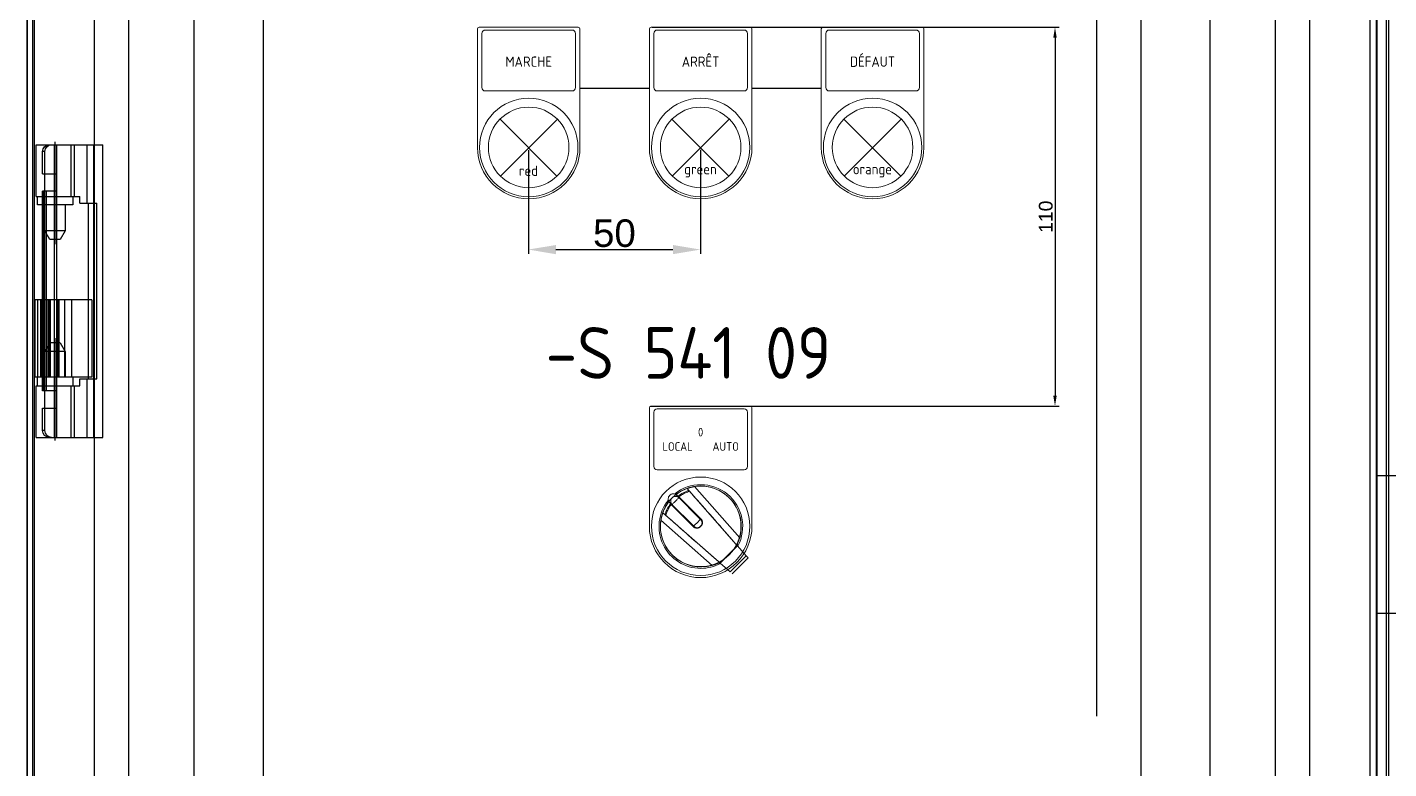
# Model space of a CAD drawing. Header units: millimetres. Extents: x 0 to 69574, y -5 to 41746.
# Drawn here: x 33979.6 to 34375.1, y 11944.3 to 12159.6 of the extents above; entities that cross this region are included whole.
import ezdxf
from ezdxf.enums import TextEntityAlignment as Align

# ---------------------------------------------------------------- set-up
doc = ezdxf.new("R2010")
doc.units = ezdxf.units.MM
doc.set_wipeout_variables(frame=1)
doc.layers.add('! NO PLOT !', color=7, linetype='Continuous', true_color=0xff75dd, plot=False)
doc.layers.add('000-PI-Oprema', color=30, linetype='Continuous', lineweight=5)
for name, color, linetype in [('000-PI-ORMAR', 2, 'Continuous'), ('000-PI_TEXT', 7, 'Continuous'), ('002-PI-Kabelska kanalica', 150, 'Continuous')]:
    doc.layers.add(name, color=color, linetype=linetype)
doc.styles.add('PI0', font='isocpeur.ttf', dxfattribs={"width": 0.9})
doc.styles.get("Standard").update_dxf_attribs({"font": 'arial.ttf'})
doc.dimstyles.new('ISO-25', dxfattribs={"dimtxt": 4, "dimasz": 3, "dimexe": 1.25, "dimexo": 0.625, "dimtad": 1, "dimtxsty": 'Standard', "dimcen": 3, "dimadec": 0, "dimazin": 0, "dimtfac": 1, "dimtmove": 0, "dimatfit": 3, "dimfxl": 1, "dimarcsym": 0})
doc.dimstyles.new('ISO-25-lb', dxfattribs={"dimtxt": 8, "dimasz": 8, "dimexe": 1.25, "dimexo": 0.625, "dimtad": 1, "dimtxsty": 'Standard', "dimcen": 5, "dimadec": 0, "dimazin": 0, "dimtfac": 1, "dimtmove": 0, "dimatfit": 3, "dimfxl": 1, "dimarcsym": 0})

# ---------------------------------------------------------------- blocks, each defined once
blk = doc.blocks.new('*D1212')
at = {"layer": '! NO PLOT !', "color": 0, "lineweight": -2, "ltscale": 0.25, "transparency": 16777216}
for p, q in [((34161.08, 12159.57), (34279.37, 12159.57)), ((34278.12, 12156.57), (34278.12, 12052.57)), ((34160.63, 12049.57), (34279.37, 12049.57))]:
    blk.add_line(p, q, dxfattribs=at)
at = {"layer": '! NO PLOT !', "color": 0, "ltscale": 0.25, "transparency": 16777216}
for points in [[(34277.62, 12156.57), (34278.62, 12156.57), (34278.12, 12159.57)], [(34277.62, 12052.57), (34278.62, 12052.57), (34278.12, 12049.57)]]:
    blk.add_solid(points, dxfattribs=at)
at = {"layer": 'Defpoints', "color": 0, "ltscale": 0.25, "transparency": 16777216}
for p in [(34160.46, 12159.57), (34160.01, 12049.57), (34278.12, 12049.57)]:
    blk.add_point(p, dxfattribs=at)
at = {"layer": '! NO PLOT !', "color": 0, "ltscale": 0.25, "transparency": 16777216, "insert": (34275.45, 12104.57), "char_height": 4, "attachment_point": 5, "rotation": 90}
blk.add_mtext('110', dxfattribs=at)
blk = doc.blocks.new('*D1214')
at = {"layer": '! NO PLOT !', "color": 0, "linetype": 'Continuous', "lineweight": -2, "ltscale": 0.25, "transparency": 16777216}
for p, q in [((34125.13, 12123.9), (34125.13, 12093.77)), ((34175.13, 12124), (34175.13, 12093.77)), ((34133.13, 12095.02), (34167.13, 12095.02))]:
    blk.add_line(p, q, dxfattribs=at)
at = {"layer": '! NO PLOT !', "color": 0, "ltscale": 0.25, "transparency": 16777216}
for points in [[(34133.13, 12096.35), (34133.13, 12093.68), (34125.13, 12095.02)], [(34167.13, 12096.35), (34167.13, 12093.68), (34175.13, 12095.02)]]:
    blk.add_solid(points, dxfattribs=at)
at = {"layer": 'Defpoints', "color": 0, "ltscale": 0.25, "transparency": 16777216}
for p in [(34125.13, 12124.52), (34175.13, 12124.62), (34175.13, 12095.02)]:
    blk.add_point(p, dxfattribs=at)
at = {"layer": '! NO PLOT !', "color": 0, "ltscale": 0.25, "transparency": 16777216, "insert": (34150.13, 12099.73), "char_height": 8, "attachment_point": 5}
blk.add_mtext('50', dxfattribs=at)
blk = doc.blocks.new('podloska')
at = {"layer": '000-PI-Oprema'}
for p, q in [((43278.7, 39063.45), (43278.7, 39097.85)), ((43279.2, 39098.35), (43308, 39098.35)), ((43281, 39097.55), (43306.2, 39097.55)), ((43308.5, 39063.45), (43308.5, 39097.85)), ((43280, 39080.85), (43280, 39096.55)), ((43307.2, 39080.85), (43307.2, 39096.55)), ((43281, 39079.85), (43306.2, 39079.85))]:
    blk.add_line(p, q, dxfattribs=at)
blk.add_circle((43293.6, 39063.45), 14.3, dxfattribs=at)
at = {"layer": '000-PI-Oprema', "ltscale": 0.25}
blk.add_circle((43293.6, 39063.45), 11.7, dxfattribs=at)
at = {"layer": '000-PI-Oprema'}
for centre, radius, start, end in [((43279.2, 39097.85), 0.5, 90, 179.9998), ((43281, 39096.55), 1, 90, 180.0001), ((43306.2, 39096.55), 1, 359.9999, 90), ((43308, 39097.85), 0.5, 0.0002, 90), ((43281, 39080.85), 1, 180, 270), ((43306.2, 39080.85), 1, 270, 0), ((43293.6, 39063.45), 14.9, 180, 0)]:
    blk.add_arc(centre, radius, start, end, dxfattribs=at)
blk = doc.blocks.new('800mm bez ploce')
at = {"layer": '000-PI-ORMAR'}
for p, q in [((47126.01, 47254.07), (47126.01, 45303.07)), ((47128.73, 47254.07), (47128.73, 45303.07))]:
    blk.add_line(p, q, dxfattribs=at)
blk = doc.blocks.new('*U1219')
at = {"layer": '002-PI-Kabelska kanalica'}
for p, q in [((-20, -100), (-20, 369)), ((20, -100), (20, 369)), ((-20, -100), (20, -100))]:
    blk.add_line(p, q, dxfattribs=at)
blk = doc.blocks.new('poveznica montaznih ploca 2100mm')
at = {"layer": '! NO PLOT !'}
for p, q in [((59472.54, 55742.17), (59472.54, 53847.74)), ((59477.54, 55740.77), (59477.54, 53837.74))]:
    blk.add_line(p, q, dxfattribs=at)

msp = doc.modelspace()

# ---------------------------------------------------------------- linework, layer by layer
at = {"layer": '000-PI-ORMAR'}
for p, q in [((34374.289, 12740.904), (34374.289, 10789.904)), ((34374.289, 12740.904), (34374.289, 10789.904)), ((34375.071, 10789.904), (34375.071, 12740.766))]:
    msp.add_line(p, q, dxfattribs=at)

# ---------------------------------------------------------------- block references
at = {"layer": '! NO PLOT !'}
msp.add_blockref('poveznica montaznih ploca 2100mm', (-25148.229, -43031.862), dxfattribs=at)
at = {"rotation": 270}
msp.add_blockref('*U1219', (34361.083, 12009.404), dxfattribs=at)

# ---------------------------------------------------------------- next in the draw order: wipeouts: each hides what was drawn before it
msp.add_wipeout([(33981.071, 12761.473), (34371.559, 12761.473), (34371.071, 10778.973), (33981.059, 10776.973)]).dxf.layer = '000-PI-ORMAR'

# ---------------------------------------------------------------- next in the draw order: linework, layer by layer
at = {"layer": '! NO PLOT !'}
for p, q in [((34371.559, 12761.473), (34371.559, 10776.973)), ((34371.559, 10776.973), (34371.559, 12761.473)), ((33999.059, 10788.473), (33999.059, 12749.973)), ((34352.059, 12749.973), (34352.059, 10788.473)), ((34371.571, 10789.973), (34371.571, 12740.835)), ((34009.059, 10803.473), (34009.059, 12734.973)), ((34342.059, 12734.973), (34342.059, 10803.473)), ((34028.059, 10849.223), (34028.059, 12689.223)), ((34323.059, 12689.223), (34323.059, 10849.223)), ((34048.059, 12684.223), (34048.059, 10854.223)), ((34303.059, 12684.223), (34303.059, 10854.223))]:
    msp.add_line(p, q, dxfattribs=at)
at = {"layer": '! NO PLOT !', "ltscale": 0.25}
for p, q in [((34290.195, 12179.574), (34290.195, 11959.574)), ((34290.195, 12179.574), (34290.195, 11959.574)), ((34160.277, 12141.824), (34140.127, 12141.824)), ((34210.227, 12141.824), (34190.077, 12141.824))]:
    msp.add_line(p, q, dxfattribs=at)
at = {"layer": '000-PI-Oprema'}
for p, q in [((34116.904, 12132.897), (34133.45, 12116.351)), ((34133.55, 12132.897), (34117.004, 12116.351)), ((34166.854, 12132.897), (34183.4, 12116.351)), ((34183.5, 12132.897), (34166.954, 12116.351)), ((34216.804, 12132.897), (34233.35, 12116.351)), ((34233.45, 12132.897), (34216.904, 12116.351)), ((34168.068, 12023.907), (34168.064, 12023.911)), ((34168.08, 12023.895), (34168.068, 12023.907)), ((34168.1, 12023.874), (34168.08, 12023.895)), ((34168.13, 12023.845), (34168.1, 12023.874)), ((34168.168, 12023.807), (34168.13, 12023.845)), ((34168.413, 12023.562), (34168.168, 12023.807)), ((34169.38, 12023.621), (34169.65, 12023.79)), ((34169.65, 12023.79), (34169.926, 12023.951)), ((34169.926, 12023.951), (34170.207, 12024.103)), ((34170.207, 12024.103), (34170.492, 12024.246)), ((34170.492, 12024.246), (34170.781, 12024.381)), ((34170.781, 12024.381), (34171.075, 12024.508)), ((34171.075, 12024.508), (34171.373, 12024.625)), ((34171.254, 12025.662), (34171.256, 12025.663)), ((34171.258, 12025.657), (34171.254, 12025.662)), ((34171.256, 12025.663), (34171.265, 12025.666)), ((34171.27, 12025.643), (34171.258, 12025.657)), ((34171.265, 12025.666), (34171.279, 12025.671)), ((34171.29, 12025.62), (34171.27, 12025.643)), ((34171.279, 12025.671), (34171.299, 12025.678)), ((34171.319, 12025.587), (34171.29, 12025.62)), ((34171.299, 12025.678), (34171.326, 12025.687)), ((34171.357, 12025.544), (34171.319, 12025.587)), ((34171.326, 12025.687), (34171.358, 12025.699)), ((34171.404, 12025.49), (34171.357, 12025.544)), ((34171.358, 12025.699), (34171.395, 12025.712)), ((34171.373, 12024.625), (34171.674, 12024.734)), ((34171.395, 12025.712), (34171.439, 12025.727)), ((34171.461, 12025.426), (34171.404, 12025.49)), ((34171.439, 12025.727), (34171.488, 12025.743)), ((34171.527, 12025.351), (34171.461, 12025.426)), ((34171.488, 12025.743), (34171.542, 12025.761)), ((34171.602, 12025.265), (34171.527, 12025.351)), ((34171.542, 12025.761), (34171.6, 12025.781)), ((34171.6, 12025.781), (34171.663, 12025.801)), ((34171.687, 12025.168), (34171.602, 12025.265)), ((34171.663, 12025.801), (34171.73, 12025.822)), ((34171.674, 12024.734), (34171.979, 12024.833)), ((34171.781, 12025.061), (34171.687, 12025.168)), ((34171.73, 12025.822), (34171.799, 12025.844)), ((34171.795, 12025.043), (34171.767, 12025.075)), ((34185.52, 12009.405), (34171.781, 12025.061)), ((34171.824, 12025.01), (34171.795, 12025.043)), ((34171.799, 12025.844), (34171.872, 12025.866)), ((34171.853, 12024.976), (34171.824, 12025.01)), ((34171.883, 12024.942), (34171.853, 12024.976)), ((34171.872, 12025.866), (34171.949, 12025.888)), ((34171.914, 12024.907), (34171.883, 12024.942)), ((34171.946, 12024.87), (34171.914, 12024.907)), ((34171.979, 12024.833), (34171.946, 12024.87)), ((34171.949, 12025.888), (34172.03, 12025.912)), ((34172.709, 12024.001), (34171.979, 12024.833)), ((34172.03, 12025.912), (34172.115, 12025.936)), ((34172.115, 12025.936), (34172.204, 12025.96)), ((34172.204, 12025.96), (34172.297, 12025.984)), ((34172.297, 12025.984), (34172.392, 12026.009)), ((34172.392, 12026.009), (34172.49, 12026.033)), ((34172.49, 12026.033), (34172.59, 12026.056)), ((34172.59, 12026.056), (34172.693, 12026.08)), ((34172.693, 12026.08), (34172.797, 12026.102)), ((34173.439, 12023.17), (34172.709, 12024.001)), ((34172.797, 12026.102), (34172.902, 12026.124)), ((34172.902, 12026.124), (34173.007, 12026.145)), ((34173.007, 12026.145), (34173.113, 12026.165)), ((34173.113, 12026.165), (34173.218, 12026.184)), ((34173.218, 12026.184), (34173.323, 12026.202)), ((34173.323, 12026.202), (34173.426, 12026.218)), ((34186.518, 12011.3), (34173.426, 12026.218)), ((34165.75, 12019.647), (34165.903, 12019.927)), ((34165.903, 12019.927), (34166.063, 12020.203)), ((34165.946, 12021.786), (34165.942, 12021.79)), ((34165.958, 12021.773), (34165.946, 12021.786)), ((34165.979, 12021.753), (34165.958, 12021.773)), ((34166.008, 12021.724), (34165.979, 12021.753)), ((34166.046, 12021.686), (34166.008, 12021.724)), ((34166.094, 12021.638), (34166.046, 12021.686)), ((34166.063, 12020.203), (34166.232, 12020.473)), ((34166.15, 12021.582), (34166.094, 12021.638)), ((34173.656, 12014.218), (34166.148, 12021.726)), ((34166.216, 12021.516), (34166.15, 12021.582)), ((34166.291, 12021.44), (34166.216, 12021.516)), ((34166.232, 12020.473), (34166.408, 12020.738)), ((34166.376, 12021.356), (34166.291, 12021.44)), ((34166.47, 12021.261), (34166.376, 12021.356)), ((34166.476, 12021.114), (34166.396, 12021.195)), ((34166.408, 12020.738), (34166.593, 12020.998)), ((34173.431, 12014.301), (34166.47, 12021.261)), ((34166.504, 12021.086), (34166.476, 12021.114)), ((34166.593, 12020.998), (34166.504, 12021.086)), ((34172.967, 12014.624), (34166.593, 12020.998)), ((34175.176, 12016.657), (34168.128, 12023.706)), ((34168.498, 12023.477), (34168.413, 12023.562)), ((34168.592, 12023.383), (34168.498, 12023.477)), ((34175.552, 12016.422), (34168.592, 12023.383)), ((34168.712, 12023.404), (34168.658, 12023.458)), ((34168.739, 12023.377), (34168.712, 12023.404)), ((34168.767, 12023.349), (34168.739, 12023.377)), ((34168.855, 12023.26), (34168.767, 12023.349)), ((34168.855, 12023.26), (34169.115, 12023.445)), ((34175.229, 12016.887), (34168.855, 12023.26)), ((34169.115, 12023.445), (34169.38, 12023.621)), ((34174.169, 12022.338), (34173.439, 12023.17)), ((34174.898, 12021.506), (34174.169, 12022.338)), ((34175.628, 12020.675), (34174.898, 12021.506)), ((34176.358, 12019.843), (34175.628, 12020.675)), ((34177.087, 12019.012), (34176.358, 12019.843)), ((34163.635, 12016.427), (34163.651, 12016.53)), ((34178.553, 12003.336), (34163.635, 12016.427)), ((34163.651, 12016.53), (34163.669, 12016.635)), ((34163.669, 12016.635), (34163.688, 12016.74)), ((34163.688, 12016.74), (34163.708, 12016.846)), ((34163.708, 12016.846), (34163.729, 12016.952)), ((34163.729, 12016.952), (34163.751, 12017.057)), ((34163.751, 12017.057), (34163.774, 12017.16)), ((34163.774, 12017.16), (34163.797, 12017.263)), ((34163.797, 12017.263), (34163.821, 12017.363)), ((34163.821, 12017.363), (34163.845, 12017.461)), ((34163.845, 12017.461), (34163.869, 12017.557)), ((34163.869, 12017.557), (34163.893, 12017.649)), ((34163.893, 12017.649), (34163.917, 12017.738)), ((34163.917, 12017.738), (34163.941, 12017.823)), ((34163.941, 12017.823), (34163.965, 12017.904)), ((34163.965, 12017.904), (34163.988, 12017.981)), ((34163.988, 12017.981), (34164.01, 12018.054)), ((34164.01, 12018.054), (34164.031, 12018.124)), ((34164.031, 12018.124), (34164.052, 12018.19)), ((34164.052, 12018.19), (34164.073, 12018.253)), ((34164.073, 12018.253), (34164.092, 12018.312)), ((34164.092, 12018.312), (34164.11, 12018.365)), ((34164.11, 12018.365), (34164.126, 12018.414)), ((34164.126, 12018.414), (34164.141, 12018.458)), ((34164.141, 12018.458), (34164.155, 12018.496)), ((34164.155, 12018.496), (34164.166, 12018.528)), ((34164.166, 12018.528), (34164.175, 12018.554)), ((34164.175, 12018.554), (34164.182, 12018.574)), ((34164.182, 12018.574), (34164.187, 12018.588)), ((34164.187, 12018.588), (34164.191, 12018.597)), ((34164.191, 12018.597), (34164.192, 12018.6)), ((34164.196, 12018.596), (34164.192, 12018.6)), ((34164.21, 12018.584), (34164.196, 12018.596)), ((34164.233, 12018.563), (34164.21, 12018.584)), ((34164.266, 12018.534), (34164.233, 12018.563)), ((34164.309, 12018.496), (34164.266, 12018.534)), ((34164.363, 12018.449), (34164.309, 12018.496)), ((34164.427, 12018.392), (34164.363, 12018.449)), ((34164.503, 12018.327), (34164.427, 12018.392)), ((34164.588, 12018.251), (34164.503, 12018.327)), ((34164.685, 12018.166), (34164.588, 12018.251)), ((34164.792, 12018.072), (34164.685, 12018.166)), ((34164.81, 12018.058), (34164.778, 12018.086)), ((34180.448, 12004.333), (34164.792, 12018.072)), ((34164.843, 12018.029), (34164.81, 12018.058)), ((34164.877, 12018), (34164.843, 12018.029)), ((34164.911, 12017.97), (34164.877, 12018)), ((34164.947, 12017.939), (34164.911, 12017.97)), ((34164.983, 12017.907), (34164.947, 12017.939)), ((34165.02, 12017.874), (34164.983, 12017.907)), ((34165.02, 12017.874), (34165.119, 12018.179)), ((34165.852, 12017.144), (34165.02, 12017.874)), ((34165.119, 12018.179), (34165.228, 12018.48)), ((34165.228, 12018.48), (34165.345, 12018.778)), ((34165.345, 12018.778), (34165.472, 12019.072)), ((34165.472, 12019.072), (34165.607, 12019.362)), ((34165.607, 12019.362), (34165.75, 12019.647)), ((34166.684, 12016.414), (34165.852, 12017.144)), ((34167.515, 12015.685), (34166.684, 12016.414)), ((34175.636, 12016.197), (34175.176, 12016.657)), ((34175.279, 12016.835), (34175.229, 12016.887)), ((34175.326, 12016.781), (34175.279, 12016.835)), ((34175.371, 12016.725), (34175.326, 12016.781)), ((34175.413, 12016.666), (34175.371, 12016.725)), ((34175.453, 12016.607), (34175.413, 12016.666)), ((34175.489, 12016.545), (34175.453, 12016.607)), ((34175.524, 12016.482), (34175.489, 12016.545)), ((34175.555, 12016.417), (34175.524, 12016.482)), ((34175.583, 12016.351), (34175.555, 12016.417)), ((34175.608, 12016.284), (34175.583, 12016.351)), ((34175.63, 12016.215), (34175.608, 12016.284)), ((34175.649, 12016.146), (34175.63, 12016.215)), ((34175.665, 12016.076), (34175.649, 12016.146)), ((34175.678, 12016.006), (34175.665, 12016.076)), ((34175.688, 12015.934), (34175.678, 12016.006)), ((34175.694, 12015.863), (34175.688, 12015.934)), ((34175.697, 12015.791), (34175.694, 12015.863)), ((34177.817, 12018.181), (34177.087, 12019.012)), ((34179.275, 12016.519), (34177.817, 12018.181)), ((34180.004, 12015.688), (34179.275, 12016.519)), ((34168.347, 12014.955), (34167.515, 12015.685)), ((34169.178, 12014.225), (34168.347, 12014.955)), ((34170.01, 12013.495), (34169.178, 12014.225)), ((34170.841, 12012.766), (34170.01, 12013.495)), ((34171.672, 12012.037), (34170.841, 12012.766)), ((34173.334, 12010.578), (34171.672, 12012.037)), ((34173.018, 12014.574), (34172.967, 12014.624)), ((34173.072, 12014.527), (34173.018, 12014.574)), ((34173.129, 12014.482), (34173.072, 12014.527)), ((34173.187, 12014.44), (34173.129, 12014.482)), ((34173.247, 12014.401), (34173.187, 12014.44)), ((34173.308, 12014.364), (34173.247, 12014.401)), ((34173.372, 12014.33), (34173.308, 12014.364)), ((34173.436, 12014.299), (34173.372, 12014.33)), ((34173.502, 12014.27), (34173.436, 12014.299)), ((34173.569, 12014.245), (34173.502, 12014.27)), ((34173.638, 12014.223), (34173.569, 12014.245)), ((34173.707, 12014.204), (34173.638, 12014.223)), ((34173.777, 12014.188), (34173.707, 12014.204)), ((34173.848, 12014.175), (34173.777, 12014.188)), ((34173.919, 12014.165), (34173.848, 12014.175)), ((34173.99, 12014.159), (34173.919, 12014.165)), ((34174.062, 12014.156), (34173.99, 12014.159)), ((34174.134, 12014.156), (34174.062, 12014.156)), ((34174.134, 12014.156), (34174.205, 12014.159)), ((34174.205, 12014.159), (34174.277, 12014.165)), ((34174.277, 12014.165), (34174.348, 12014.175)), ((34174.348, 12014.175), (34174.419, 12014.188)), ((34174.419, 12014.188), (34174.489, 12014.204)), ((34174.489, 12014.204), (34174.558, 12014.223)), ((34174.558, 12014.223), (34174.626, 12014.245)), ((34174.626, 12014.245), (34174.694, 12014.27)), ((34174.694, 12014.27), (34174.76, 12014.298)), ((34174.76, 12014.298), (34174.824, 12014.33)), ((34174.824, 12014.33), (34174.887, 12014.364)), ((34174.887, 12014.364), (34174.949, 12014.401)), ((34174.949, 12014.401), (34175.009, 12014.44)), ((34175.009, 12014.44), (34175.067, 12014.482)), ((34175.067, 12014.482), (34175.123, 12014.527)), ((34175.123, 12014.527), (34175.177, 12014.574)), ((34175.177, 12014.574), (34175.229, 12014.624)), ((34175.229, 12014.624), (34175.279, 12014.676)), ((34175.279, 12014.676), (34175.326, 12014.73)), ((34175.326, 12014.73), (34175.371, 12014.786)), ((34175.371, 12014.786), (34175.413, 12014.844)), ((34175.413, 12014.844), (34175.453, 12014.904)), ((34175.453, 12014.904), (34175.489, 12014.966)), ((34175.489, 12014.966), (34175.524, 12015.029)), ((34175.524, 12015.029), (34175.555, 12015.094)), ((34175.555, 12015.094), (34175.583, 12015.16)), ((34175.583, 12015.16), (34175.608, 12015.227)), ((34175.608, 12015.227), (34175.63, 12015.295)), ((34175.63, 12015.295), (34175.649, 12015.364)), ((34175.649, 12015.364), (34175.665, 12015.434)), ((34175.665, 12015.434), (34175.678, 12015.505)), ((34175.678, 12015.505), (34175.688, 12015.576)), ((34175.688, 12015.576), (34175.694, 12015.648)), ((34175.694, 12015.648), (34175.697, 12015.719)), ((34175.697, 12015.719), (34175.697, 12015.791)), ((34180.733, 12014.858), (34180.004, 12015.688)), ((34181.462, 12014.027), (34180.733, 12014.858)), ((34182.191, 12013.196), (34181.462, 12014.027)), ((34183.648, 12011.536), (34182.191, 12013.196)), ((34174.165, 12009.849), (34173.334, 12010.578)), ((34174.996, 12009.12), (34174.165, 12009.849)), ((34175.826, 12008.391), (34174.996, 12009.12)), ((34176.657, 12007.662), (34175.826, 12008.391)), ((34180.807, 12004.02), (34185.833, 12009.046)), ((34180.812, 12004.015), (34185.839, 12009.042)), ((34184.376, 12010.706), (34183.648, 12011.536)), ((34185.833, 12009.046), (34184.376, 12010.706)), ((34184.693, 12010.345), (34184.694, 12010.346)), ((34185.519, 12009.404), (34185.52, 12009.405)), ((34185.839, 12009.042), (34185.52, 12009.405)), ((34188.412, 12006.109), (34185.839, 12009.042)), ((34185.853, 12009.336), (34185.856, 12009.4)), ((34185.855, 12009.273), (34185.853, 12009.336)), ((34185.863, 12009.212), (34185.855, 12009.273)), ((34185.856, 12009.4), (34185.864, 12009.464)), ((34185.875, 12009.152), (34185.863, 12009.212)), ((34185.864, 12009.464), (34185.877, 12009.53)), ((34185.894, 12009.092), (34185.875, 12009.152)), ((34185.877, 12009.53), (34185.894, 12009.597)), ((34185.894, 12009.597), (34185.915, 12009.666)), ((34185.917, 12009.033), (34185.894, 12009.092)), ((34185.915, 12009.666), (34185.94, 12009.736)), ((34185.945, 12008.974), (34185.917, 12009.033)), ((34185.94, 12009.736), (34185.969, 12009.808)), ((34185.979, 12008.915), (34185.945, 12008.974)), ((34185.969, 12009.808), (34186.001, 12009.883)), ((34186.018, 12008.855), (34185.979, 12008.915)), ((34186.001, 12009.883), (34186.074, 12010.054)), ((34186.062, 12008.795), (34186.018, 12008.855)), ((34186.11, 12008.735), (34186.062, 12008.795)), ((34186.074, 12010.054), (34186.151, 12010.241)), ((34186.161, 12008.674), (34186.11, 12008.735)), ((34186.151, 12010.241), (34186.229, 12010.441)), ((34186.229, 12010.441), (34186.306, 12010.651)), ((34186.306, 12010.651), (34186.381, 12010.867)), ((34186.381, 12010.867), (34186.452, 12011.085)), ((34186.452, 12011.085), (34186.518, 12011.3)), ((34179.147, 12005.477), (34176.657, 12007.662)), ((34180.807, 12004.02), (34179.147, 12005.477)), ((34179.507, 12005.16), (34179.508, 12005.16)), ((34180.257, 12003.96), (34180.324, 12003.977)), ((34180.324, 12003.977), (34180.39, 12003.989)), ((34180.39, 12003.989), (34180.454, 12003.997)), ((34180.448, 12004.333), (34180.449, 12004.334)), ((34180.812, 12004.015), (34180.448, 12004.333)), ((34180.454, 12003.997), (34180.517, 12004)), ((34180.579, 12003.998), (34180.517, 12004)), ((34180.641, 12003.991), (34180.579, 12003.998)), ((34180.702, 12003.978), (34180.641, 12003.991)), ((34180.762, 12003.959), (34180.702, 12003.978)), ((34183.744, 12001.441), (34180.812, 12004.015)), ((34183.744, 12001.441), (34188.412, 12006.109)), ((34184.367, 12000.895), (34188.958, 12005.486)), ((34188.958, 12005.486), (34188.412, 12006.109)), ((34178.553, 12003.336), (34178.69, 12003.376)), ((34178.69, 12003.376), (34178.828, 12003.42)), ((34178.828, 12003.42), (34178.966, 12003.465)), ((34178.966, 12003.465), (34179.104, 12003.512)), ((34179.104, 12003.512), (34179.241, 12003.561)), ((34179.241, 12003.561), (34179.375, 12003.61)), ((34179.375, 12003.61), (34179.505, 12003.66)), ((34179.505, 12003.66), (34179.63, 12003.709)), ((34179.63, 12003.709), (34179.75, 12003.758)), ((34179.75, 12003.758), (34179.863, 12003.806)), ((34179.863, 12003.806), (34179.97, 12003.852)), ((34179.97, 12003.852), (34180.044, 12003.884)), ((34180.044, 12003.884), (34180.117, 12003.913)), ((34180.117, 12003.913), (34180.188, 12003.938)), ((34180.188, 12003.938), (34180.257, 12003.96)), ((34180.821, 12003.936), (34180.762, 12003.959)), ((34180.88, 12003.907), (34180.821, 12003.936)), ((34180.939, 12003.874), (34180.88, 12003.907)), ((34180.998, 12003.835), (34180.939, 12003.874)), ((34181.058, 12003.792), (34180.998, 12003.835)), ((34181.118, 12003.744), (34181.058, 12003.792)), ((34181.179, 12003.692), (34181.118, 12003.744))]:
    msp.add_line(p, q, dxfattribs=at)
for points in [[(34167.649, 12024.019), (34167.401, 12024.082), (34167.142, 12024.095), (34166.881, 12024.057), (34166.629, 12023.971), (34166.395, 12023.839), (34166.188, 12023.665), (34166.015, 12023.458), (34165.882, 12023.224), (34165.796, 12022.972), (34165.758, 12022.711), (34165.771, 12022.452), (34165.834, 12022.204)], [(34168.128, 12023.706), (34167.905, 12023.887), (34167.649, 12024.019)], [(34165.834, 12022.204), (34165.966, 12021.949), (34166.148, 12021.726)], [(34168.894, 12022.939), (34168.682, 12023.113), (34168.44, 12023.242), (34168.178, 12023.321), (34167.906, 12023.348), (34167.633, 12023.32), (34167.371, 12023.24), (34167.129, 12023.111), (34166.917, 12022.937), (34166.742, 12022.725), (34166.613, 12022.483), (34166.533, 12022.22), (34166.506, 12021.948), (34166.532, 12021.675), (34166.611, 12021.413), (34166.74, 12021.171), (34166.914, 12020.96)], [(34168.894, 12022.939), (34168.863, 12022.932), (34168.796, 12022.887), (34168.694, 12022.805), (34168.562, 12022.691), (34168.405, 12022.548), (34168.228, 12022.383), (34168.039, 12022.2), (34167.845, 12022.008), (34167.653, 12021.814), (34167.471, 12021.625), (34167.305, 12021.448), (34167.162, 12021.291), (34167.048, 12021.159), (34166.967, 12021.057), (34166.921, 12020.99), (34166.914, 12020.96)], [(34175.176, 12016.657), (34175.145, 12016.65), (34175.078, 12016.604), (34174.976, 12016.523), (34174.844, 12016.409), (34174.687, 12016.266), (34174.51, 12016.1), (34174.321, 12015.918), (34174.127, 12015.726), (34173.935, 12015.532), (34173.753, 12015.343), (34173.587, 12015.166), (34173.444, 12015.009), (34173.33, 12014.877), (34173.249, 12014.775), (34173.203, 12014.708), (34173.196, 12014.677)], [(34173.196, 12014.677), (34173.408, 12014.504), (34173.649, 12014.375), (34173.912, 12014.295), (34174.185, 12014.269), (34174.457, 12014.296), (34174.72, 12014.376), (34174.962, 12014.505), (34175.174, 12014.679), (34175.348, 12014.891), (34175.478, 12015.133), (34175.557, 12015.396), (34175.585, 12015.669), (34175.558, 12015.941), (34175.479, 12016.204), (34175.35, 12016.445), (34175.176, 12016.657)]]:
    msp.add_lwpolyline(points, dxfattribs=at)
for centre, radius, start, end in [((34175.243, 12014.61), 12.15, 332.06339, 129.08147), ((34175.243, 12014.61), 11.75, 109.84984, 128.23046), ((34175.229, 12014.624), 11.01, 108.33018, 126.64371), ((34175.243, 12014.61), 11.01, 108.33018, 108.33753), ((34175.243, 12014.61), 11.75, 343.63927, 98.89794), ((34175.243, 12014.61), 12.15, 140.91853, 270), ((34175.243, 12014.61), 11.75, 142.33437, 160.15016), ((34175.229, 12014.624), 11.01, 143.35629, 161.66982), ((34175.243, 12014.61), 11.75, 141.76954, 142.33437), ((34175.243, 12014.61), 11.01, 142.83063, 143.35629), ((34175.243, 12014.61), 11.01, 126.64371, 127.16937), ((34175.243, 12014.61), 11.75, 171.10206, 286.36073), ((34175.243, 12014.61), 11.01, 161.66247, 161.66982), ((34175.243, 12014.61), 12.15, 270, 297.93658)]:
    msp.add_arc(centre, radius, start, end, dxfattribs=at)
at = {"layer": '000-PI-ORMAR'}
for p, q in [((33979.559, 10776.973), (33979.559, 12761.473)), ((33979.559, 10776.973), (33979.559, 12761.473)), ((33979.571, 12761.473), (33979.571, 10776.973)), ((33981.071, 12761.473), (33981.071, 10776.973)), ((33981.559, 12759.473), (33981.559, 10778.973)), ((34369.559, 12759.473), (34369.559, 10778.973)), ((34371.559, 12761.473), (34371.559, 10776.973)), ((34371.571, 12740.904), (34371.571, 10789.904)), ((34371.571, 12740.904), (34371.571, 10789.904)), ((33982.116, 12110.473), (33982.116, 12125.473)), ((33982.116, 12125.473), (34001.558, 12125.473)), ((33984.041, 12116.973), (33984.041, 12123.473)), ((33984.688, 12123.473), (33984.041, 12123.473)), ((33984.688, 12042.473), (33984.688, 12123.473)), ((33987.447, 12040.473), (33987.447, 12125.473)), ((33987.666, 12096.623), (33987.666, 12126.323)), ((33987.666, 12110.473), (33987.666, 12125.473)), ((33988.194, 12040.473), (33988.194, 12125.473)), ((33992.302, 12110.473), (33992.302, 12125.473)), ((33993.216, 12125.473), (33993.216, 12110.473)), ((33996.977, 12108.473), (33996.977, 12125.473)), ((33998.87, 12040.473), (33998.87, 12125.473)), ((33999.075, 12108.473), (33999.075, 12125.473)), ((34001.558, 12040.473), (34001.558, 12125.473)), ((33984.041, 12116.973), (33988.194, 12116.973)), ((33984.683, 12048.973), (33984.683, 12116.973)), ((33983.959, 12053.973), (33983.959, 12111.973)), ((33988.194, 12111.973), (33983.959, 12111.973)), ((33984.393, 12053.973), (33984.393, 12111.973)), ((33985.112, 12053.973), (33985.112, 12111.973)), ((33982.116, 12110.473), (33994.88, 12110.473)), ((33982.566, 12107.973), (33982.566, 12110.473)), ((33992.766, 12107.973), (33982.566, 12107.973)), ((33984.716, 12100.484), (33984.716, 12107.973)), ((33990.616, 12107.973), (33990.616, 12100.484)), ((33992.766, 12110.473), (33992.766, 12107.973)), ((33994.88, 12108.473), (33994.88, 12110.473)), ((33994.88, 12108.473), (33999.804, 12108.473)), ((33997.342, 12057.473), (33997.342, 12108.473)), ((33999.804, 12057.473), (33999.804, 12108.473)), ((33986.166, 12097.973), (33984.716, 12100.484)), ((33990.616, 12100.484), (33984.716, 12100.484)), ((33990.616, 12100.484), (33989.166, 12097.973)), ((33989.166, 12097.973), (33986.166, 12097.973)), ((33998.359, 12080.473), (33981.559, 12080.473)), ((33981.76, 12080.473), (33981.76, 12057.973)), ((33982.516, 12080.473), (33982.516, 12057.973)), ((33983.519, 12057.973), (33983.519, 12080.473)), ((33983.64, 12080.473), (33983.64, 12057.973)), ((33984.396, 12080.473), (33984.396, 12057.973)), ((33985.519, 12080.473), (33985.519, 12057.973)), ((33985.88, 12080.473), (33985.88, 12057.973)), ((33986.237, 12080.473), (33986.237, 12057.973)), ((33988.38, 12080.473), (33988.38, 12057.973)), ((33988.737, 12080.473), (33988.737, 12057.973)), ((33990.409, 12080.473), (33990.409, 12057.973)), ((33992.409, 12080.473), (33992.409, 12057.973)), ((33998.359, 12080.473), (33998.359, 12057.973)), ((33984.716, 12065.461), (33986.166, 12067.973)), ((33989.166, 12067.973), (33986.166, 12067.973)), ((33987.666, 12039.623), (33987.666, 12069.323)), ((33989.166, 12067.973), (33990.616, 12065.461)), ((33990.616, 12065.461), (33984.716, 12065.461)), ((33984.716, 12057.973), (33984.716, 12065.461)), ((33990.616, 12065.461), (33990.616, 12057.973)), ((33998.359, 12057.973), (33981.559, 12057.973)), ((33982.116, 12040.473), (33982.116, 12055.473)), ((33982.116, 12055.473), (33994.88, 12055.473)), ((33982.566, 12055.473), (33982.566, 12057.973)), ((33987.666, 12040.473), (33987.666, 12055.473)), ((33992.302, 12040.473), (33992.302, 12055.473)), ((33992.766, 12057.973), (33992.766, 12055.473)), ((33993.216, 12055.473), (33993.216, 12040.473)), ((33994.88, 12055.473), (33994.88, 12057.473)), ((33994.88, 12057.473), (33999.804, 12057.473)), ((33996.977, 12040.473), (33996.977, 12057.473)), ((33999.075, 12040.473), (33999.075, 12057.473)), ((33988.194, 12053.973), (33983.959, 12053.973)), ((33984.041, 12048.973), (33988.194, 12048.973)), ((33984.041, 12042.473), (33984.041, 12048.973)), ((33982.116, 12040.473), (34001.558, 12040.473)), ((33984.688, 12042.473), (33984.041, 12042.473))]:
    msp.add_line(p, q, dxfattribs=at)
at = {"layer": '000-PI-ORMAR', "extrusion": (0, 0, -1)}
for centre, start_param, end_param in [((33985.972, 12123.473), 4.712389, 6.2831853), ((33986.619, 12123.473), 4.712389, 6.2831853), ((33985.972, 12042.473), 3.1415927, 4.712389), ((33986.619, 12042.473), 3.1415927, 4.712389)]:
    msp.add_ellipse(centre, major_axis=(0, 2), ratio=0.9659258, start_param=start_param, end_param=end_param, dxfattribs=at)

# ---------------------------------------------------------------- next in the draw order: block references
at = {"layer": '000-PI-Oprema', "ltscale": 0.25}
msp.add_blockref('800mm bez ploce', (-12754.44, -34513.162), dxfattribs=at)
at = {"layer": '000-PI-Oprema'}
for p in [(-9168.368, -26938.776), (-9118.418, -26938.776), (-9068.468, -26938.776), (-9118.418, -27048.776)]:
    msp.add_blockref('podloska', p, dxfattribs=at)

# ---------------------------------------------------------------- next in the draw order: texts
at = {"layer": '! NO PLOT !', "char_height": 3, "width": 27.82747, "attachment_point": 5, "style": 'PI0'}
for s, insert in [('{\\fISOCPEUR|b0|i0|c238|p34;red}', (34125.177, 12117.921)), ('{\\fISOCPEUR|b0|i0|c238|p34;green}', (34175.127, 12117.921)), ('{\\fISOCPEUR|b0|i0|c238|p34;orange}', (34225.077, 12117.921))]:
    msp.add_mtext(s, dxfattribs=dict(at, insert=insert))
at = {"layer": '000-PI_TEXT', "style": 'PI0', "width": 0.9}
msp.add_text('-S 541 09', height=15, dxfattribs=at).set_placement((34171.631, 12065.045), align=Align.MIDDLE)
at = {"layer": '000-PI_TEXT', "attachment_point": 5, "style": 'PI0'}
for s, insert, char_height, width in [('{\\fISOCPEUR|b0|i0|c238|p34;MARCHE }', (34125.227, 12149.574), 3, 27.82747), ('{\\fISOCPEUR|b0|i0|c238|p34;ARRÊT}', (34175.177, 12149.574), 3, 27.82747), ('{\\fISOCPEUR|b0|i0|c238|p34;DÉFAUT}', (34225.127, 12149.574), 3, 27.82747), ('{\\fISOCPEUR|b0|i0|c238|p34;0}\\PLOCAL    {\\fISOCPEUR|b0|i0|c238|p34;AUTO}', (34175.177, 12039.924), 2.5, 24.5)]:
    msp.add_mtext(s, dxfattribs=dict(at, insert=insert, char_height=char_height, width=width))

# ---------------------------------------------------------------- next in the draw order: dimensions: what is measured, and where the dimension line sits
at = {"layer": '! NO PLOT !', "ltscale": 0.25}
dim = msp.add_linear_dim(base=(34278.12, 12049.574), p1=(34160.459, 12159.574), p2=(34160.005, 12049.574), angle=90, dimstyle='ISO-25', dxfattribs=at)
dim.commit()
dim.dimension.update_dxf_attribs({"geometry": '*D1212', "text_midpoint": (34278.12, 12104.574), "dimtype": 160})
dim = msp.add_linear_dim(base=(34175.127, 12095.016), p1=(34125.127, 12124.524), p2=(34175.127, 12124.624), dimstyle='ISO-25-lb', dxfattribs=at)
dim.commit()
dim.dimension.update_dxf_attribs({"geometry": '*D1214', "text_midpoint": (34150.127, 12099.725)})

doc.saveas('drawing.dxf')
